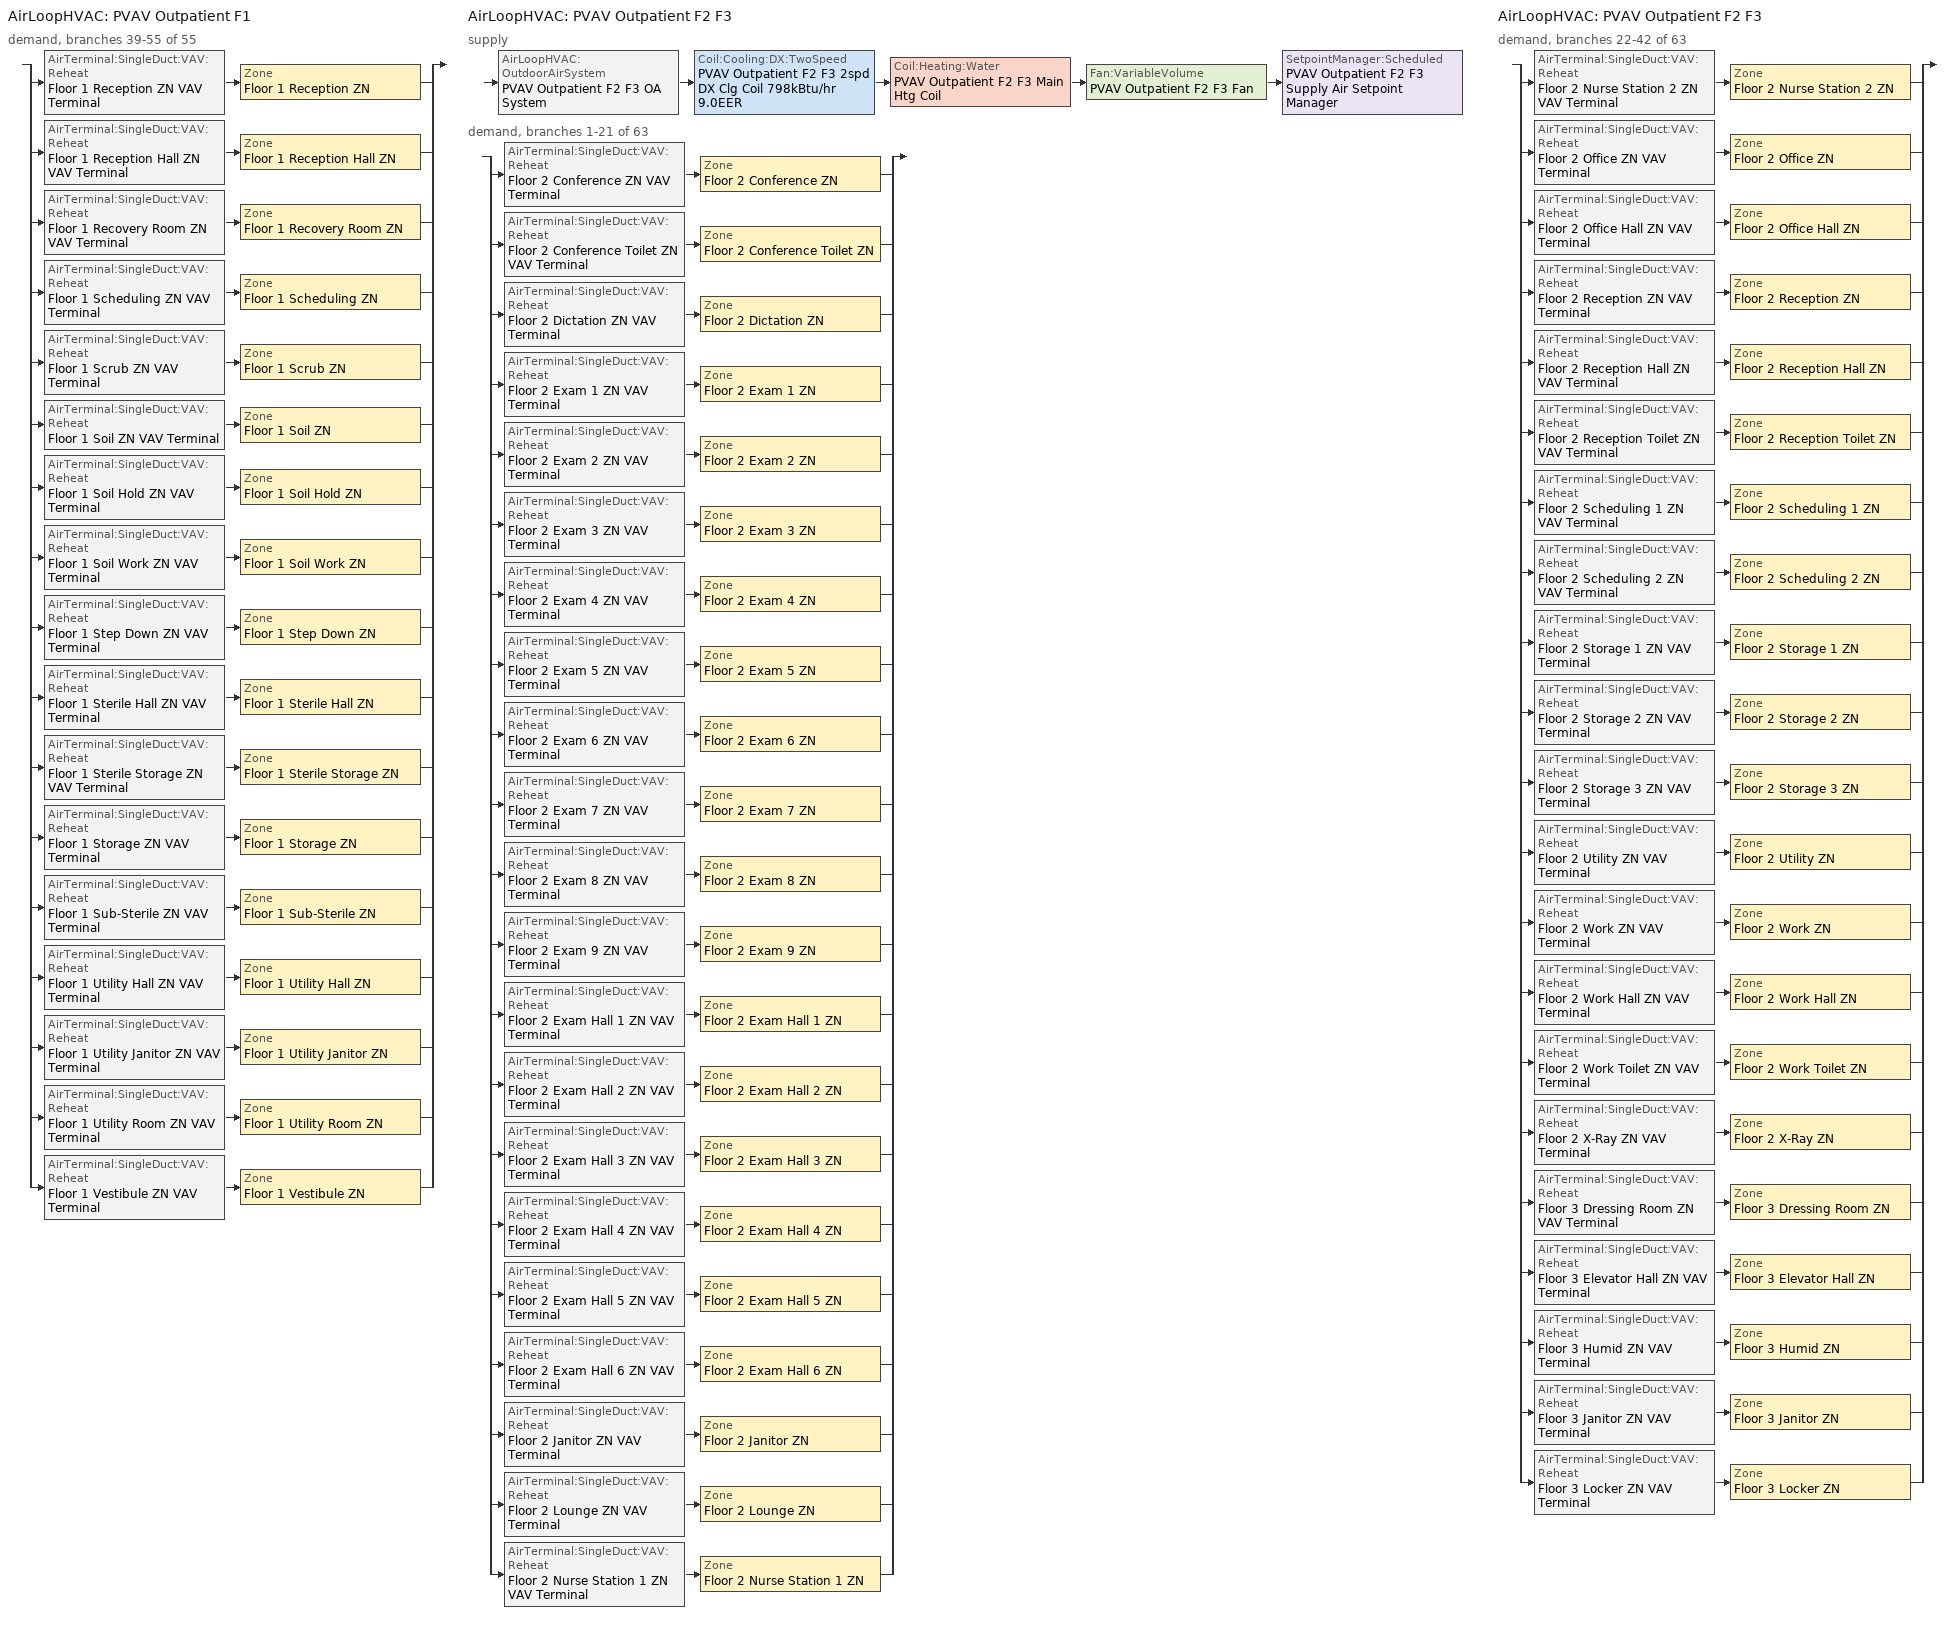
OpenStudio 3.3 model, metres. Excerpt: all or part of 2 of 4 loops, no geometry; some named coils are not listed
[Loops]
AirLoopHVAC 'PVAV Outpatient F1'
 demand, branches 39-55 of 55: split
  | AirTerminal:SingleDuct:VAV:Reheat 'Floor 1 Reception ZN VAV Terminal' > Zone 'Floor 1 Reception ZN'
  | AirTerminal:SingleDuct:VAV:Reheat 'Floor 1 Reception Hall ZN VAV Terminal' > Zone 'Floor 1 Reception Hall ZN'
  | AirTerminal:SingleDuct:VAV:Reheat 'Floor 1 Recovery Room ZN VAV Terminal' > Zone 'Floor 1 Recovery Room ZN'
  | AirTerminal:SingleDuct:VAV:Reheat 'Floor 1 Scheduling ZN VAV Terminal' > Zone 'Floor 1 Scheduling ZN'
  | AirTerminal:SingleDuct:VAV:Reheat 'Floor 1 Scrub ZN VAV Terminal' > Zone 'Floor 1 Scrub ZN'
  | AirTerminal:SingleDuct:VAV:Reheat 'Floor 1 Soil ZN VAV Terminal' > Zone 'Floor 1 Soil ZN'
  | AirTerminal:SingleDuct:VAV:Reheat 'Floor 1 Soil Hold ZN VAV Terminal' > Zone 'Floor 1 Soil Hold ZN'
  | AirTerminal:SingleDuct:VAV:Reheat 'Floor 1 Soil Work ZN VAV Terminal' > Zone 'Floor 1 Soil Work ZN'
  | AirTerminal:SingleDuct:VAV:Reheat 'Floor 1 Step Down ZN VAV Terminal' > Zone 'Floor 1 Step Down ZN'
  | AirTerminal:SingleDuct:VAV:Reheat 'Floor 1 Sterile Hall ZN VAV Terminal' > Zone 'Floor 1 Sterile Hall ZN'
  | AirTerminal:SingleDuct:VAV:Reheat 'Floor 1 Sterile Storage ZN VAV Terminal' > Zone 'Floor 1 Sterile Storage ZN'
  | AirTerminal:SingleDuct:VAV:Reheat 'Floor 1 Storage ZN VAV Terminal' > Zone 'Floor 1 Storage ZN'
  | AirTerminal:SingleDuct:VAV:Reheat 'Floor 1 Sub-Sterile ZN VAV Terminal' > Zone 'Floor 1 Sub-Sterile ZN'
  | AirTerminal:SingleDuct:VAV:Reheat 'Floor 1 Utility Hall ZN VAV Terminal' > Zone 'Floor 1 Utility Hall ZN'
  | AirTerminal:SingleDuct:VAV:Reheat 'Floor 1 Utility Janitor ZN VAV Terminal' > Zone 'Floor 1 Utility Janitor ZN'
  | AirTerminal:SingleDuct:VAV:Reheat 'Floor 1 Utility Room ZN VAV Terminal' > Zone 'Floor 1 Utility Room ZN'
  | AirTerminal:SingleDuct:VAV:Reheat 'Floor 1 Vestibule ZN VAV Terminal' > Zone 'Floor 1 Vestibule ZN'
AirLoopHVAC 'PVAV Outpatient F2 F3'
 supply: AirLoopHVAC:OutdoorAirSystem 'PVAV Outpatient F2 F3 OA System' > Coil:Cooling:DX:TwoSpeed 'PVAV Outpatient F2 F3 2spd DX Clg Coil 798kBtu/hr 9.0EER' > Coil:Heating:Water 'PVAV Outpatient F2 F3 Main Htg Coil' > Fan:VariableVolume 'PVAV Outpatient F2 F3 Fan' > SetpointManager:Scheduled 'PVAV Outpatient F2 F3 Supply Air Setpoint Manager'
 demand, branches 1-21 of 63: split
  | AirTerminal:SingleDuct:VAV:Reheat 'Floor 2 Conference ZN VAV Terminal' > Zone 'Floor 2 Conference ZN'
  | AirTerminal:SingleDuct:VAV:Reheat 'Floor 2 Conference Toilet ZN VAV Terminal' > Zone 'Floor 2 Conference Toilet ZN'
  | AirTerminal:SingleDuct:VAV:Reheat 'Floor 2 Dictation ZN VAV Terminal' > Zone 'Floor 2 Dictation ZN'
  | AirTerminal:SingleDuct:VAV:Reheat 'Floor 2 Exam 1 ZN VAV Terminal' > Zone 'Floor 2 Exam 1 ZN'
  | AirTerminal:SingleDuct:VAV:Reheat 'Floor 2 Exam 2 ZN VAV Terminal' > Zone 'Floor 2 Exam 2 ZN'
  | AirTerminal:SingleDuct:VAV:Reheat 'Floor 2 Exam 3 ZN VAV Terminal' > Zone 'Floor 2 Exam 3 ZN'
  | AirTerminal:SingleDuct:VAV:Reheat 'Floor 2 Exam 4 ZN VAV Terminal' > Zone 'Floor 2 Exam 4 ZN'
  | AirTerminal:SingleDuct:VAV:Reheat 'Floor 2 Exam 5 ZN VAV Terminal' > Zone 'Floor 2 Exam 5 ZN'
  | AirTerminal:SingleDuct:VAV:Reheat 'Floor 2 Exam 6 ZN VAV Terminal' > Zone 'Floor 2 Exam 6 ZN'
  | AirTerminal:SingleDuct:VAV:Reheat 'Floor 2 Exam 7 ZN VAV Terminal' > Zone 'Floor 2 Exam 7 ZN'
  | AirTerminal:SingleDuct:VAV:Reheat 'Floor 2 Exam 8 ZN VAV Terminal' > Zone 'Floor 2 Exam 8 ZN'
  | AirTerminal:SingleDuct:VAV:Reheat 'Floor 2 Exam 9 ZN VAV Terminal' > Zone 'Floor 2 Exam 9 ZN'
  | AirTerminal:SingleDuct:VAV:Reheat 'Floor 2 Exam Hall 1 ZN VAV Terminal' > Zone 'Floor 2 Exam Hall 1 ZN'
  | AirTerminal:SingleDuct:VAV:Reheat 'Floor 2 Exam Hall 2 ZN VAV Terminal' > Zone 'Floor 2 Exam Hall 2 ZN'
  | AirTerminal:SingleDuct:VAV:Reheat 'Floor 2 Exam Hall 3 ZN VAV Terminal' > Zone 'Floor 2 Exam Hall 3 ZN'
  | AirTerminal:SingleDuct:VAV:Reheat 'Floor 2 Exam Hall 4 ZN VAV Terminal' > Zone 'Floor 2 Exam Hall 4 ZN'
  | AirTerminal:SingleDuct:VAV:Reheat 'Floor 2 Exam Hall 5 ZN VAV Terminal' > Zone 'Floor 2 Exam Hall 5 ZN'
  | AirTerminal:SingleDuct:VAV:Reheat 'Floor 2 Exam Hall 6 ZN VAV Terminal' > Zone 'Floor 2 Exam Hall 6 ZN'
  | AirTerminal:SingleDuct:VAV:Reheat 'Floor 2 Janitor ZN VAV Terminal' > Zone 'Floor 2 Janitor ZN'
  | AirTerminal:SingleDuct:VAV:Reheat 'Floor 2 Lounge ZN VAV Terminal' > Zone 'Floor 2 Lounge ZN'
  | AirTerminal:SingleDuct:VAV:Reheat 'Floor 2 Nurse Station 1 ZN VAV Terminal' > Zone 'Floor 2 Nurse Station 1 ZN'
AirLoopHVAC 'PVAV Outpatient F2 F3'
 demand, branches 22-42 of 63: split
  | AirTerminal:SingleDuct:VAV:Reheat 'Floor 2 Nurse Station 2 ZN VAV Terminal' > Zone 'Floor 2 Nurse Station 2 ZN'
  | AirTerminal:SingleDuct:VAV:Reheat 'Floor 2 Office ZN VAV Terminal' > Zone 'Floor 2 Office ZN'
  | AirTerminal:SingleDuct:VAV:Reheat 'Floor 2 Office Hall ZN VAV Terminal' > Zone 'Floor 2 Office Hall ZN'
  | AirTerminal:SingleDuct:VAV:Reheat 'Floor 2 Reception ZN VAV Terminal' > Zone 'Floor 2 Reception ZN'
  | AirTerminal:SingleDuct:VAV:Reheat 'Floor 2 Reception Hall ZN VAV Terminal' > Zone 'Floor 2 Reception Hall ZN'
  | AirTerminal:SingleDuct:VAV:Reheat 'Floor 2 Reception Toilet ZN VAV Terminal' > Zone 'Floor 2 Reception Toilet ZN'
  | AirTerminal:SingleDuct:VAV:Reheat 'Floor 2 Scheduling 1 ZN VAV Terminal' > Zone 'Floor 2 Scheduling 1 ZN'
  | AirTerminal:SingleDuct:VAV:Reheat 'Floor 2 Scheduling 2 ZN VAV Terminal' > Zone 'Floor 2 Scheduling 2 ZN'
  | AirTerminal:SingleDuct:VAV:Reheat 'Floor 2 Storage 1 ZN VAV Terminal' > Zone 'Floor 2 Storage 1 ZN'
  | AirTerminal:SingleDuct:VAV:Reheat 'Floor 2 Storage 2 ZN VAV Terminal' > Zone 'Floor 2 Storage 2 ZN'
  | AirTerminal:SingleDuct:VAV:Reheat 'Floor 2 Storage 3 ZN VAV Terminal' > Zone 'Floor 2 Storage 3 ZN'
  | AirTerminal:SingleDuct:VAV:Reheat 'Floor 2 Utility ZN VAV Terminal' > Zone 'Floor 2 Utility ZN'
  | AirTerminal:SingleDuct:VAV:Reheat 'Floor 2 Work ZN VAV Terminal' > Zone 'Floor 2 Work ZN'
  | AirTerminal:SingleDuct:VAV:Reheat 'Floor 2 Work Hall ZN VAV Terminal' > Zone 'Floor 2 Work Hall ZN'
  | AirTerminal:SingleDuct:VAV:Reheat 'Floor 2 Work Toilet ZN VAV Terminal' > Zone 'Floor 2 Work Toilet ZN'
  | AirTerminal:SingleDuct:VAV:Reheat 'Floor 2 X-Ray ZN VAV Terminal' > Zone 'Floor 2 X-Ray ZN'
  | AirTerminal:SingleDuct:VAV:Reheat 'Floor 3 Dressing Room ZN VAV Terminal' > Zone 'Floor 3 Dressing Room ZN'
  | AirTerminal:SingleDuct:VAV:Reheat 'Floor 3 Elevator Hall ZN VAV Terminal' > Zone 'Floor 3 Elevator Hall ZN'
  | AirTerminal:SingleDuct:VAV:Reheat 'Floor 3 Humid ZN VAV Terminal' > Zone 'Floor 3 Humid ZN'
  | AirTerminal:SingleDuct:VAV:Reheat 'Floor 3 Janitor ZN VAV Terminal' > Zone 'Floor 3 Janitor ZN'
  | AirTerminal:SingleDuct:VAV:Reheat 'Floor 3 Locker ZN VAV Terminal' > Zone 'Floor 3 Locker ZN'
[Sizing:Zone] Zone Cooling Design Supply Air Temperature Input Method=SupplyAirTemperature; Zone Cooling Design Supply Air Temperature {C}=12.7778; Zone Cooling Design Supply Air Temperature Difference {deltaC}=11.11; Zone Heating Design Supply Air Temperature Input Method=SupplyAirTemperature; Zone Heating Design Supply Air Temperature {C}=50; Zone Heating Design Supply Air Temperature Difference {deltaC}=11.11; Zone Cooling Design Supply Air Humidity Ratio {kg-H2O/kg-air}=0.0085; Zone Heating Design Supply Air Humidity Ratio {kg-H2O/kg-air}=0.008; Heating Design Air Flow Method=DesignDay; Account for Dedicated Outdoor Air System=No; Dedicated Outdoor Air System Control Strategy=NeutralSupplyAir; Dedicated Outdoor Air Low Setpoint Temperature for Design {C}=autosize; Dedicated Outdoor Air High Setpoint Temperature for Design {C}=autosize
Name | Cooling Design Air Flow Method | Cooling Minimum Air Flow per Zone Floor Area {m3/s-m2} | Design Minimum Zone Ventilation Efficiency
Floor 1 Reception ZN; Floor 1 Reception Hall ZN; Floor 1 Scheduling ZN; Floor 1 Scrub ZN; Floor 1 Sterile Hall ZN; Floor 1 Sterile Storage ZN; Floor 1 Storage ZN; Floor 1 Sub-Sterile ZN; Floor 1 Utility Hall ZN; Floor 1 Utility Janitor ZN; Floor 1 Utility Room ZN; Floor 1 Vestibule ZN | DesignDay
Floor 1 Recovery Room ZN; Floor 1 Step Down ZN | DesignDayWithLimit | 0.00508
Floor 1 Soil ZN; Floor 1 Soil Hold ZN; Floor 1 Soil Work ZN | DesignDayWithLimit | 0.00846667
Floor 2 Conference ZN; Floor 2 Dictation ZN; Floor 2 Exam Hall 1 ZN; Floor 2 Exam Hall 2 ZN; Floor 2 Exam Hall 3 ZN; Floor 2 Exam Hall 4 ZN; Floor 2 Exam Hall 5 ZN; Floor 2 Exam Hall 6 ZN; Floor 2 Janitor ZN; Floor 2 Lounge ZN; Floor 2 Nurse Station 1 ZN; Floor 2 Nurse Station 2 ZN; Floor 2 Office ZN; Floor 2 Office Hall ZN; Floor 2 Reception ZN; Floor 2 Reception Hall ZN; Floor 2 Scheduling 1 ZN; Floor 2 Scheduling 2 ZN; Floor 2 Storage 1 ZN; Floor 2 Storage 2 ZN; Floor 2 Storage 3 ZN; Floor 2 Utility ZN; Floor 2 Work ZN; Floor 2 Work Hall ZN; Floor 2 X-Ray ZN; Floor 3 Dressing Room ZN; Floor 3 Elevator Hall ZN; Floor 3 Humid ZN; Floor 3 Janitor ZN; Floor 3 Locker ZN | DesignDay |  | 0.6
Floor 2 Conference Toilet ZN; Floor 2 Reception Toilet ZN; Floor 2 Work Toilet ZN | DesignDayWithLimit | 0.00846667 | 0.6
Floor 2 Exam 1 ZN; Floor 2 Exam 2 ZN; Floor 2 Exam 3 ZN; Floor 2 Exam 4 ZN; Floor 2 Exam 5 ZN; Floor 2 Exam 6 ZN; Floor 2 Exam 7 ZN; Floor 2 Exam 8 ZN; Floor 2 Exam 9 ZN | DesignDayWithLimit | 0.00508 | 0.6
[Zone equipment]
Floor 1 Reception ZN: Floor 1 Reception ZN VAV Terminal
Floor 1 Reception Hall ZN: Floor 1 Reception Hall ZN VAV Terminal
Floor 1 Recovery Room ZN: Floor 1 Recovery Room ZN VAV Terminal
Floor 1 Scheduling ZN: Floor 1 Scheduling ZN VAV Terminal
Floor 1 Scrub ZN: Floor 1 Scrub ZN VAV Terminal
Floor 1 Soil ZN: Floor 1 Soil ZN VAV Terminal, Floor 1 Soil ZN Exhaust Fan
Floor 1 Soil Hold ZN: Floor 1 Soil Hold ZN VAV Terminal, Floor 1 Soil Hold ZN Exhaust Fan
Floor 1 Soil Work ZN: Floor 1 Soil Work ZN VAV Terminal, Floor 1 Soil Work ZN Exhaust Fan
Floor 1 Step Down ZN: Floor 1 Step Down ZN VAV Terminal
Floor 1 Sterile Hall ZN: Floor 1 Sterile Hall ZN VAV Terminal
Floor 1 Sterile Storage ZN: Floor 1 Sterile Storage ZN VAV Terminal
Floor 1 Storage ZN: Floor 1 Storage ZN VAV Terminal
Floor 1 Sub-Sterile ZN: Floor 1 Sub-Sterile ZN VAV Terminal
Floor 1 Utility Hall ZN: Floor 1 Utility Hall ZN VAV Terminal
Floor 1 Utility Janitor ZN: Floor 1 Utility Janitor ZN VAV Terminal
Floor 1 Utility Room ZN: Floor 1 Utility Room ZN VAV Terminal
Floor 1 Vestibule ZN: Floor 1 Vestibule ZN VAV Terminal
Floor 2 Conference ZN: Floor 2 Conference ZN VAV Terminal
Floor 2 Conference Toilet ZN: Floor 2 Conference Toilet ZN VAV Terminal, Floor 2 Conference Toilet ZN Exhaust Fan
Floor 2 Dictation ZN: Floor 2 Dictation ZN VAV Terminal
Floor 2 Exam 1 ZN: Floor 2 Exam 1 ZN VAV Terminal
Floor 2 Exam 2 ZN: Floor 2 Exam 2 ZN VAV Terminal
Floor 2 Exam 3 ZN: Floor 2 Exam 3 ZN VAV Terminal
Floor 2 Exam 4 ZN: Floor 2 Exam 4 ZN VAV Terminal
Floor 2 Exam 5 ZN: Floor 2 Exam 5 ZN VAV Terminal
Floor 2 Exam 6 ZN: Floor 2 Exam 6 ZN VAV Terminal
Floor 2 Exam 7 ZN: Floor 2 Exam 7 ZN VAV Terminal
Floor 2 Exam 8 ZN: Floor 2 Exam 8 ZN VAV Terminal
Floor 2 Exam 9 ZN: Floor 2 Exam 9 ZN VAV Terminal
Floor 2 Exam Hall 1 ZN: Floor 2 Exam Hall 1 ZN VAV Terminal
Floor 2 Exam Hall 2 ZN: Floor 2 Exam Hall 2 ZN VAV Terminal
Floor 2 Exam Hall 3 ZN: Floor 2 Exam Hall 3 ZN VAV Terminal
Floor 2 Exam Hall 4 ZN: Floor 2 Exam Hall 4 ZN VAV Terminal
Floor 2 Exam Hall 5 ZN: Floor 2 Exam Hall 5 ZN VAV Terminal
Floor 2 Exam Hall 6 ZN: Floor 2 Exam Hall 6 ZN VAV Terminal
Floor 2 Janitor ZN: Floor 2 Janitor ZN VAV Terminal
Floor 2 Lounge ZN: Floor 2 Lounge ZN VAV Terminal
Floor 2 Nurse Station 1 ZN: Floor 2 Nurse Station 1 ZN VAV Terminal
Floor 2 Nurse Station 2 ZN: Floor 2 Nurse Station 2 ZN VAV Terminal
Floor 2 Office ZN: Floor 2 Office ZN VAV Terminal
Floor 2 Office Hall ZN: Floor 2 Office Hall ZN VAV Terminal
Floor 2 Reception ZN: Floor 2 Reception ZN VAV Terminal
Floor 2 Reception Hall ZN: Floor 2 Reception Hall ZN VAV Terminal
Floor 2 Reception Toilet ZN: Floor 2 Reception Toilet ZN VAV Terminal, Floor 2 Reception Toilet ZN Exhaust Fan
Floor 2 Scheduling 1 ZN: Floor 2 Scheduling 1 ZN VAV Terminal
Floor 2 Scheduling 2 ZN: Floor 2 Scheduling 2 ZN VAV Terminal
Floor 2 Storage 1 ZN: Floor 2 Storage 1 ZN VAV Terminal
Floor 2 Storage 2 ZN: Floor 2 Storage 2 ZN VAV Terminal
Floor 2 Storage 3 ZN: Floor 2 Storage 3 ZN VAV Terminal
Floor 2 Utility ZN: Floor 2 Utility ZN VAV Terminal
Floor 2 Work ZN: Floor 2 Work ZN VAV Terminal
Floor 2 Work Hall ZN: Floor 2 Work Hall ZN VAV Terminal
Floor 2 Work Toilet ZN: Floor 2 Work Toilet ZN VAV Terminal, Floor 2 Work Toilet ZN Exhaust Fan
Floor 2 X-Ray ZN: Floor 2 X-Ray ZN VAV Terminal, Floor 2 X-Ray ZN Exhaust Fan
Floor 3 Dressing Room ZN: Floor 3 Dressing Room ZN VAV Terminal
Floor 3 Elevator Hall ZN: Floor 3 Elevator Hall ZN VAV Terminal
Floor 3 Humid ZN: Floor 3 Humid ZN VAV Terminal
Floor 3 Janitor ZN: Floor 3 Janitor ZN VAV Terminal
Floor 3 Locker ZN: Floor 3 Locker ZN VAV Terminal
[SetpointManager:Scheduled]
PVAV Outpatient F2 F3 Supply Air Setpoint Manager: Control Variable=Temperature; Schedule=Supply Air Temp - 55.0F 1; Setpoint Node or NodeList=PVAV Outpatient F2 F3 Supply Outlet Node
[AirLoopHVAC]
PVAV Outpatient F2 F3: Availability Schedule=OutPatientHealthCare HVACOperationSchd; Design Supply Air Flow Rate {m3/s}=autosize; Design Return Air Flow Fraction of Supply Air Flow=1
[Sizing:System]
PVAV Outpatient F2 F3: Type of Load to Size On=Sensible; Design Outdoor Air Flow Rate {m3/s}=4.0592; Central Heating Maximum System Air Flow Ratio=0.3; Preheat Design Temperature {C}=7.22222; Preheat Design Humidity Ratio {kg-H2O/kg-Air}=0.008; Precool Design Temperature {C}=12.7778; Precool Design Humidity Ratio {kg-H2O/kg-Air}=0.008; Central Cooling Design Supply Air Temperature {C}=12.7778; Central Heating Design Supply Air Temperature {C}=12.7778; Sizing Option=Coincident; 100% Outdoor Air in Cooling=No; 100% Outdoor Air in Heating=No; Central Cooling Design Supply Air Humidity Ratio {kg-H2O/kg-Air}=0.0085; Central Heating Design Supply Air Humidity Ratio {kg-H2O/kg-Air}=0.008; Cooling Design Air Flow Method=DesignDay; Cooling Design Air Flow Rate {m3/s}=0; Heating Design Air Flow Method=DesignDay; Heating Design Air Flow Rate {m3/s}=0; System Outdoor Air Method=ZoneSum; Zone Maximum Outdoor Air Fraction=1; Cooling Supply Air Flow Rate Per Floor Area {m3/s-m2}=0.00996765; Cooling Fraction of Autosized Cooling Supply Air Flow Rate=1; Cooling Supply Air Flow Rate Per Unit Cooling Capacity {m3/s-W}=3.94755e-05; Heating Supply Air Flow Rate Per Floor Area {m3/s-m2}=0.00996765; Heating Fraction of Autosized Heating Supply Air Flow Rate=1; Heating Fraction of Autosized Cooling Supply Air Flow Rate=1; Heating Supply Air Flow Rate Per Unit Heating Capacity {m3/s-W}=3.15882e-05; Cooling Design Capacity Method=CoolingDesignCapacity; Cooling Design Capacity {W}=autosize; Cooling Design Capacity Per Floor Area {W/m2}=234.7; Fraction of Autosized Cooling Design Capacity=1; Heating Design Capacity Method=HeatingDesignCapacity; Heating Design Capacity {W}=autosize; Heating Design Capacity Per Floor Area {W/m2}=157; Fraction of Autosized Heating Design Capacity=1; Central Cooling Capacity Control Method=OnOff
[Fan:VariableVolume]
PVAV Outpatient F2 F3 Fan: Availability Schedule=Always On Discrete; Fan Total Efficiency=0.6045; Pressure Rise {Pa}=1389.92; Maximum Flow Rate {m3/s}=Autosize; Fan Power Minimum Flow Rate Input Method=Fraction; Fan Power Minimum Flow Fraction=0.25; Fan Power Minimum Air Flow Rate {m3/s}=0; Motor Efficiency=0.93; Motor In Airstream Fraction=1; Fan Power Coefficient 1=0.04076; Fan Power Coefficient 2=0.0881; Fan Power Coefficient 3=-0.0729; Fan Power Coefficient 4=0.9437; Fan Power Coefficient 5=0
[Coil:Cooling:DX:TwoSpeed]
PVAV Outpatient F2 F3 2spd DX Clg Coil 798kBtu/hr 9.0EER: Availability Schedule=Always On Discrete; Rated High Speed Total Cooling Capacity {W}=Autosize; Rated High Speed Sensible Heat Ratio=Autosize; Rated High Speed COP {W/W}=3.13293; Rated High Speed Air Flow Rate {m3/s}=Autosize; Unit Internal Static Air Pressure {Pa}=773.3; Total Cooling Capacity Function of Temperature Curve=CoilClgDXQRatio_fTwbToadbSI; Total Cooling Capacity Function of Flow Fraction Curve=CoilClgDXSnglQRatio_fCFMRatio; Energy Input Ratio Function of Temperature Curve=CoilClgDXEIRRatio_fTwbToadbSI; Energy Input Ratio Function of Flow Fraction Curve=CoilClgDXSnglEIRRatio_fCFMRatio; Part Load Fraction Correlation Curve=CoilClgDXEIRRatio_fQFrac; Rated Low Speed Total Cooling Capacity {W}=Autosize; Rated Low Speed Sensible Heat Ratio=0.69; Rated Low Speed COP {W/W}=3.13293; Low Speed Total Cooling Capacity Function of Temperature Curve=CoilClgDXQRatio_fTwbToadbSI; Low Speed Energy Input Ratio Function of Temperature Curve=CoilClgDXEIRRatio_fTwbToadbSI; Condenser Type=AirCooled; Minimum Outdoor Dry-Bulb Temperature for Compressor Operation {C}=-25; High Speed Evaporative Condenser Effectiveness=0; High Speed Evaporative Condenser Air Flow Rate {m3/s}=Autosize; High Speed Evaporative Condenser Pump Rated Power Consumption {W}=Autosize; Low Speed Evaporative Condenser Effectiveness=0; Low Speed Evaporative Condenser Air Flow Rate {m3/s}=Autosize; Low Speed Evaporative Condenser Pump Rated Power Consumption {W}=Autosize; Basin Heater Capacity {W/K}=10; Basin Heater Setpoint Temperature {C}=2
[Controller:OutdoorAir]
Controller Outdoor Air 2: Minimum Outdoor Air Flow Rate {m3/s}=autosize; Maximum Outdoor Air Flow Rate {m3/s}=Autosize; Economizer Control Type=NoEconomizer; Economizer Control Action Type=ModulateFlow; Economizer Maximum Limit Dry-Bulb Temperature {C}=28; Economizer Maximum Limit Enthalpy {J/kg}=64000; Lockout Type=LockoutWithCompressor; Minimum Limit Type=FixedMinimum; Minimum Outdoor Air Schedule=OutPatientHealthCare BLDG_OA_SCH; Minimum Fraction of Outdoor Air Schedule=OutPatientHealthCare BLDG_OA_FRAC_SCH; Controller Mechanical Ventilation=PVAV Outpatient F2 F3 Ventilation Controller; High Humidity Control=No; Heat Recovery Bypass Control Type=BypassWhenWithinEconomizerLimits
[Controller:MechanicalVentilation]
PVAV Outpatient F2 F3 Ventilation Controller: Availability Schedule=OutPatientHealthCare BLDG_OA_SCH; System Outdoor Air Method=ZoneSum
[AirLoopHVAC:OutdoorAirSystem]
PVAV Outpatient F2 F3 OA System: Controller=Controller Outdoor Air 2
[AirTerminal:SingleDuct:VAV:Reheat] Availability Schedule=Always On Discrete; Maximum Air Flow Rate {m3/s}=AutoSize; Zone Minimum Air Flow Input Method=Constant; Fixed Minimum Air Flow Rate {m3/s}=0; Maximum Hot Water or Steam Flow Rate {m3/s}=AutoSize; Minimum Hot Water or Steam Flow Rate {m3/s}=0; Convergence Tolerance=0.001; Damper Heating Action=Normal; Maximum Flow per Zone Floor Area During Reheat {m3/s-m2}=AutoSize; Maximum Flow Fraction During Reheat=0.5; Maximum Reheat Air Temperature {C}=50; Control For Outdoor Air=No
Name | Constant Minimum Air Flow Fraction | Reheat Coil
Floor 1 Reception ZN VAV Terminal | 0.3 | Floor 1 Reception ZN Reheat Coil
Floor 1 Reception Hall ZN VAV Terminal | 0.3 | Floor 1 Reception Hall ZN Reheat Coil
Floor 1 Recovery Room ZN VAV Terminal | 1 | Floor 1 Recovery Room ZN Reheat Coil
Floor 1 Scheduling ZN VAV Terminal | 0.3 | Floor 1 Scheduling ZN Reheat Coil
Floor 1 Scrub ZN VAV Terminal | 0.3 | Floor 1 Scrub ZN Reheat Coil
Floor 1 Soil ZN VAV Terminal | 1 | Floor 1 Soil ZN Reheat Coil
Floor 1 Soil Hold ZN VAV Terminal | 1 | Floor 1 Soil Hold ZN Reheat Coil
Floor 1 Soil Work ZN VAV Terminal | 1 | Floor 1 Soil Work ZN Reheat Coil
Floor 1 Step Down ZN VAV Terminal | 1 | Floor 1 Step Down ZN Reheat Coil
Floor 1 Sterile Hall ZN VAV Terminal | 0.3 | Floor 1 Sterile Hall ZN Reheat Coil
Floor 1 Sterile Storage ZN VAV Terminal | 0.3 | Floor 1 Sterile Storage ZN Reheat Coil
Floor 1 Storage ZN VAV Terminal | 0.3 | Floor 1 Storage ZN Reheat Coil
Floor 1 Sub-Sterile ZN VAV Terminal | 0.3 | Floor 1 Sub-Sterile ZN Reheat Coil
Floor 1 Utility Hall ZN VAV Terminal | 0.3 | Floor 1 Utility Hall ZN Reheat Coil
Floor 1 Utility Janitor ZN VAV Terminal | 0.3 | Floor 1 Utility Janitor ZN Reheat Coil
Floor 1 Utility Room ZN VAV Terminal | 0.3 | Floor 1 Utility Room ZN Reheat Coil
Floor 1 Vestibule ZN VAV Terminal | 0.3 | Floor 1 Vestibule ZN Reheat Coil
Floor 2 Conference ZN VAV Terminal | 0.919864 | Floor 2 Conference ZN Electric Reheat Coil
Floor 2 Conference Toilet ZN VAV Terminal | 1 | Floor 2 Conference Toilet ZN Electric Reheat Coil
Floor 2 Dictation ZN VAV Terminal | 0.3 | Floor 2 Dictation ZN Electric Reheat Coil
Floor 2 Exam 1 ZN VAV Terminal | 1 | Floor 2 Exam 1 ZN Electric Reheat Coil
Floor 2 Exam 2 ZN VAV Terminal | 1 | Floor 2 Exam 2 ZN Electric Reheat Coil
Floor 2 Exam 3 ZN VAV Terminal | 1 | Floor 2 Exam 3 ZN Electric Reheat Coil
Floor 2 Exam 4 ZN VAV Terminal | 1 | Floor 2 Exam 4 ZN Electric Reheat Coil
Floor 2 Exam 5 ZN VAV Terminal | 1 | Floor 2 Exam 5 ZN Electric Reheat Coil
Floor 2 Exam 6 ZN VAV Terminal | 1 | Floor 2 Exam 6 ZN Electric Reheat Coil
Floor 2 Exam 7 ZN VAV Terminal | 1 | Floor 2 Exam 7 ZN Electric Reheat Coil
Floor 2 Exam 8 ZN VAV Terminal | 1 | Floor 2 Exam 8 ZN Electric Reheat Coil
Floor 2 Exam 9 ZN VAV Terminal | 1 | Floor 2 Exam 9 ZN Electric Reheat Coil
Floor 2 Exam Hall 1 ZN VAV Terminal | 0.3 | Floor 2 Exam Hall 1 ZN Electric Reheat Coil
Floor 2 Exam Hall 2 ZN VAV Terminal | 0.3 | Floor 2 Exam Hall 2 ZN Electric Reheat Coil
Floor 2 Exam Hall 3 ZN VAV Terminal | 0.3 | Floor 2 Exam Hall 3 ZN Electric Reheat Coil
Floor 2 Exam Hall 4 ZN VAV Terminal | 0.3 | Floor 2 Exam Hall 4 ZN Electric Reheat Coil
Floor 2 Exam Hall 5 ZN VAV Terminal | 0.3 | Floor 2 Exam Hall 5 ZN Electric Reheat Coil
Floor 2 Exam Hall 6 ZN VAV Terminal | 0.3 | Floor 2 Exam Hall 6 ZN Electric Reheat Coil
Floor 2 Janitor ZN VAV Terminal | 0.3 | Floor 2 Janitor ZN Electric Reheat Coil
Floor 2 Lounge ZN VAV Terminal | 0.396295 | Floor 2 Lounge ZN Electric Reheat Coil
Floor 2 Nurse Station 1 ZN VAV Terminal | 0.936022 | Floor 2 Nurse Station 1 ZN Electric Reheat Coil
Floor 2 Nurse Station 2 ZN VAV Terminal | 0.917565 | Floor 2 Nurse Station 2 ZN Electric Reheat Coil
Floor 2 Office ZN VAV Terminal | 0.3 | Floor 2 Office ZN Electric Reheat Coil
Floor 2 Office Hall ZN VAV Terminal | 0.3 | Floor 2 Office Hall ZN Electric Reheat Coil
Floor 2 Reception ZN VAV Terminal | 0.598668 | Floor 2 Reception ZN Electric Reheat Coil
Floor 2 Reception Hall ZN VAV Terminal | 0.3 | Floor 2 Reception Hall ZN Electric Reheat Coil
Floor 2 Reception Toilet ZN VAV Terminal | 1 | Floor 2 Reception Toilet ZN Electric Reheat Coil
Floor 2 Scheduling 1 ZN VAV Terminal | 0.3 | Floor 2 Scheduling 1 ZN Electric Reheat Coil
Floor 2 Scheduling 2 ZN VAV Terminal | 0.3 | Floor 2 Scheduling 2 ZN Electric Reheat Coil
Floor 2 Storage 1 ZN VAV Terminal | 0.404282 | Floor 2 Storage 1 ZN Electric Reheat Coil
Floor 2 Storage 2 ZN VAV Terminal | 0.477969 | Floor 2 Storage 2 ZN Electric Reheat Coil
Floor 2 Storage 3 ZN VAV Terminal | 0.449549 | Floor 2 Storage 3 ZN Electric Reheat Coil
Floor 2 Utility ZN VAV Terminal | 0.3 | Floor 2 Utility ZN Electric Reheat Coil
Floor 2 Work ZN VAV Terminal | 0.3 | Floor 2 Work ZN Electric Reheat Coil
Floor 2 Work Hall ZN VAV Terminal | 0.3 | Floor 2 Work Hall ZN Electric Reheat Coil
Floor 2 Work Toilet ZN VAV Terminal | 1 | Floor 2 Work Toilet ZN Electric Reheat Coil
Floor 2 X-Ray ZN VAV Terminal | 0.3 | Floor 2 X-Ray ZN Electric Reheat Coil
Floor 3 Dressing Room ZN VAV Terminal | 0.3 | Floor 3 Dressing Room ZN Electric Reheat Coil
Floor 3 Elevator Hall ZN VAV Terminal | 0.3 | Floor 3 Elevator Hall ZN Electric Reheat Coil
Floor 3 Humid ZN VAV Terminal | 0.3 | Floor 3 Humid ZN Electric Reheat Coil
Floor 3 Janitor ZN VAV Terminal | 0.3 | Floor 3 Janitor ZN Electric Reheat Coil
Floor 3 Locker ZN VAV Terminal | 0.330246 | Floor 3 Locker ZN Electric Reheat Coil
[Coil:Heating:Electric] Availability Schedule=Always On Discrete; Efficiency=1
Floor 2 Conference ZN Electric Reheat Coil; Floor 2 Conference Toilet ZN Electric Reheat Coil; Floor 2 Dictation ZN Electric Reheat Coil; Floor 2 Exam 1 ZN Electric Reheat Coil; Floor 2 Exam 2 ZN Electric Reheat Coil; Floor 2 Exam 3 ZN Electric Reheat Coil; Floor 2 Exam 4 ZN Electric Reheat Coil; Floor 2 Exam 5 ZN Electric Reheat Coil; Floor 2 Exam 6 ZN Electric Reheat Coil; Floor 2 Exam 7 ZN Electric Reheat Coil; Floor 2 Exam 8 ZN Electric Reheat Coil; Floor 2 Exam 9 ZN Electric Reheat Coil; Floor 2 Exam Hall 1 ZN Electric Reheat Coil; Floor 2 Exam Hall 2 ZN Electric Reheat Coil; Floor 2 Exam Hall 3 ZN Electric Reheat Coil; Floor 2 Exam Hall 4 ZN Electric Reheat Coil; Floor 2 Exam Hall 5 ZN Electric Reheat Coil; Floor 2 Exam Hall 6 ZN Electric Reheat Coil; Floor 2 Janitor ZN Electric Reheat Coil; Floor 2 Lounge ZN Electric Reheat Coil; Floor 2 Nurse Station 1 ZN Electric Reheat Coil; Floor 2 Nurse Station 2 ZN Electric Reheat Coil; Floor 2 Office ZN Electric Reheat Coil; Floor 2 Office Hall ZN Electric Reheat Coil; Floor 2 Reception ZN Electric Reheat Coil; Floor 2 Reception Hall ZN Electric Reheat Coil; Floor 2 Reception Toilet ZN Electric Reheat Coil; Floor 2 Scheduling 1 ZN Electric Reheat Coil; Floor 2 Scheduling 2 ZN Electric Reheat Coil; Floor 2 Storage 1 ZN Electric Reheat Coil; Floor 2 Storage 2 ZN Electric Reheat Coil; Floor 2 Storage 3 ZN Electric Reheat Coil; Floor 2 Utility ZN Electric Reheat Coil; Floor 2 Work ZN Electric Reheat Coil; Floor 2 Work Hall ZN Electric Reheat Coil; Floor 2 Work Toilet ZN Electric Reheat Coil; Floor 2 X-Ray ZN Electric Reheat Coil; Floor 3 Dressing Room ZN Electric Reheat Coil; Floor 3 Elevator Hall ZN Electric Reheat Coil; Floor 3 Humid ZN Electric Reheat Coil; Floor 3 Janitor ZN Electric Reheat Coil; Floor 3 Locker ZN Electric Reheat Coil
[Fan:ZoneExhaust] System Availability Manager Coupling Mode=Decoupled
Name | Availability Schedule | Fan Total Efficiency | Pressure Rise {Pa} | Maximum Flow Rate {m3/s}
Floor 1 Soil ZN Exhaust Fan | OutPatientHealthCare Hours_of_operation | 0.31 | 249 | 0.0991028
Floor 1 Soil Hold ZN Exhaust Fan | OutPatientHealthCare Hours_of_operation | 0.31 | 249 | 0.0440457
Floor 1 Soil Work ZN Exhaust Fan | OutPatientHealthCare Hours_of_operation | 0.31 | 249 | 0.141575
Floor 2 Conference Toilet ZN Exhaust Fan | OutPatientHealthCare BLDG_OA_SCH | 0.31 | 249 | 0.0503379
Floor 2 Reception Toilet ZN Exhaust Fan | OutPatientHealthCare BLDG_OA_SCH | 0.31 | 249 | 0.0991028
Floor 2 Work Toilet ZN Exhaust Fan | OutPatientHealthCare BLDG_OA_SCH | 0.31 | 249 | 0.0424726
Floor 2 X-Ray ZN Exhaust Fan | OutPatientHealthCare BLDG_OA_SCH | 0.16 | 125 | 0.8495
[Schedule:Constant]
Always On Discrete: Value=1
[Schedule:Ruleset]
Name | Default Day Schedule | Summer Design Day Schedule | Winter Design Day Schedule
OutPatientHealthCare HVACOperationSchd | OutPatientHealthCare HVACOperationSchd Default | OutPatientHealthCare HVACOperationSchd Summer Design Day | OutPatientHealthCare HVACOperationSchd Winter Design Day
OutPatientHealthCare BLDG_OA_SCH | OutPatientHealthCare BLDG_OA_SCH Default | OutPatientHealthCare BLDG_OA_SCH Summer Design Day | OutPatientHealthCare BLDG_OA_SCH Winter Design Day
Supply Air Temp - 55.0F 1 | Supply Air Temp - 55.0F Default 1
OutPatientHealthCare Hours_of_operation | OutPatientHealthCare Hours_of_operation Default | OutPatientHealthCare Hours_of_operation Summer Design Day | OutPatientHealthCare Hours_of_operation Winter Design Day
OutPatientHealthCare BLDG_OA_FRAC_SCH | OutPatientHealthCare BLDG_OA_FRAC_SCH Default | OutPatientHealthCare BLDG_OA_FRAC_SCH Summer Design Day | OutPatientHealthCare BLDG_OA_FRAC_SCH Winter Design Day
[Schedule:Day]
OutPatientHealthCare HVACOperationSchd Default; OutPatientHealthCare HVACOperationSchd Winter Design Day; OutPatientHealthCare HVACOperationSchd Summer Design Day; OutPatientHealthCare Hours_of_operation Default; OutPatientHealthCare Hours_of_operation Winter Design Day; OutPatientHealthCare Hours_of_operation Summer Design Day: 24, 0, 1
OutPatientHealthCare BLDG_OA_SCH Default; OutPatientHealthCare BLDG_OA_FRAC_SCH Default: 24, 0, 0
OutPatientHealthCare BLDG_OA_SCH Winter Design Day; OutPatientHealthCare BLDG_OA_SCH Summer Design Day; OutPatientHealthCare BLDG_OA_SCH WntrDsn|SmrDsn|Sat|Wkdy Day: 6, 0, 0, 18, 0, 1, 24, 0, 0
Supply Air Temp - 55.0F Default 1: 24, 0, 12.7778
OutPatientHealthCare BLDG_OA_FRAC_SCH Winter Design Day; OutPatientHealthCare BLDG_OA_FRAC_SCH Summer Design Day; OutPatientHealthCare BLDG_OA_FRAC_SCH WntrDsn|SmrDsn|Sat|Wkdy Day: 6, 0, 0, 18, 0, 0.25, 24, 0, 0
[Schedule:Rule] Rule Order=0; Apply Monday=Yes; Apply Tuesday=Yes; Apply Wednesday=Yes; Apply Thursday=Yes; Apply Friday=Yes; Apply Saturday=Yes; Date Specification Type=DateRange; Start Month=1; Start Day=1; End Month=12; End Day=31
Name | Schedule Ruleset | Day Schedule
Schedule Rule 22 | OutPatientHealthCare BLDG_OA_SCH | OutPatientHealthCare BLDG_OA_SCH WntrDsn|SmrDsn|Sat|Wkdy Day
Schedule Rule 28 | OutPatientHealthCare BLDG_OA_FRAC_SCH | OutPatientHealthCare BLDG_OA_FRAC_SCH WntrDsn|SmrDsn|Sat|Wkdy Day
[Curve:Biquadratic] Minimum Value of x=13.89; Maximum Value of x=25; Minimum Value of y=23.89; Maximum Value of y=46.11; Minimum Curve Output=0.77
Name | Coefficient1 Constant | Coefficient2 x | Coefficient3 x**2 | Coefficient4 y | Coefficient5 y**2 | Coefficient6 x*y | Maximum Curve Output
CoilClgDXQRatio_fTwbToadbSI | 0.86779 | 0.014245 | 0.000554 | -0.007569 | 3.2e-05 | -0.000191 | 1.29
CoilClgDXEIRRatio_fTwbToadbSI | 0.116709 | 0.028458 | -0.000411 | 0.021422 | 0.000162 | -0.00068 | 1.33
[Curve:Quadratic]
Name | Coefficient1 Constant | Coefficient2 x | Coefficient3 x**2 | Minimum Value of x | Maximum Value of x
CoilClgDXSnglQRatio_fCFMRatio | 0.8 | 0.2 | 0 | 0.5 | 1.5
CoilClgDXSnglEIRRatio_fCFMRatio | 1.156 | -0.1816 | 0.0256 | 0 | 1
[Curve:Cubic]
CoilClgDXEIRRatio_fQFrac: Coefficient1 Constant=0; Coefficient2 x=5.1091; Coefficient3 x**2=-8.5515; Coefficient4 x**3=4.4744; Minimum Value of x=0.7; Maximum Value of x=1
